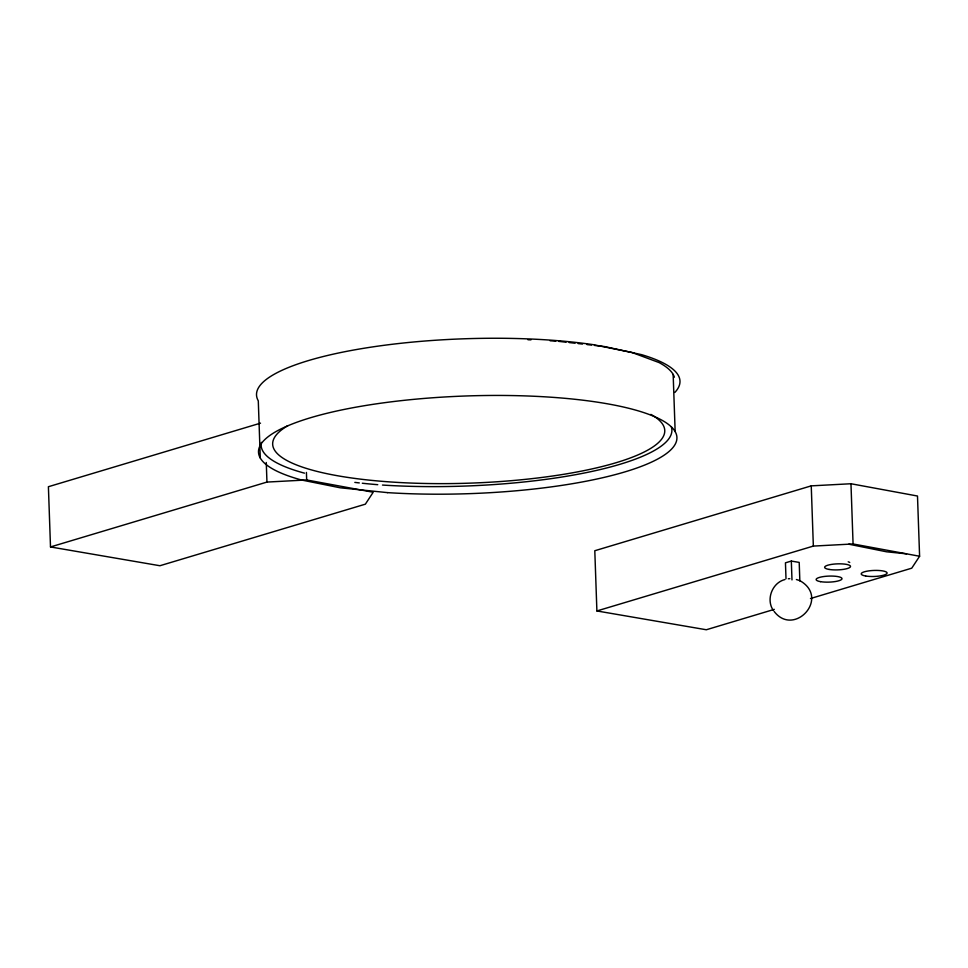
<?xml version="1.0" encoding="UTF-8"?>
<svg xmlns="http://www.w3.org/2000/svg" width="968" height="968" viewBox="0 0 968 968"><rect width="100%" height="100%" fill="white"/><g stroke="black" fill="none" stroke-linecap="round" stroke-linejoin="round"><path stroke-width="1.45" d="M774.303 609.368L706.313 629.757L596.893 610.953L594.8 550.731L811.245 485.863L850.969 483.746L917.495 496.027L919.6 556.249L911.747 568.18L810.47 598.539M784.927 579.554C772.161 582.748 765.797 599.482 773.275 610.36M260.513 423.149L48.4 486.722L50.505 546.944L159.914 565.736L365.359 504.171L373.2 492.24L306.674 479.959L266.95 482.076L50.505 546.944M596.893 610.953L813.35 546.085L853.074 543.968L919.6 556.249M799.858 581.26L799.205 562.408L791.328 561.065L785.447 562.819L786.004 578.767M788.315 578.767L789.815 578.658M906.556 553.841L886.627 551.808L848.779 544.197M558.633 341.353L566.099 342.212M569.087 342.551L575.077 343.229M578.065 343.567L582.542 344.076M587.031 344.584L591.509 345.092M594.497 345.431L604.601 346.58L641.554 354.651A208.023 48.557 -2 0 1 674.817 392.464M796.398 579.542L799.217 580.413M800.415 580.969C830.229 598.539 793.808 637.392 774.11 611.401M850.969 483.746L853.074 543.968M811.245 485.863L813.35 546.085M791.328 561.065L791.981 579.905M673.159 374.434L675.156 431.619M306.42 472.42L306.674 479.959M266.273 462.498L266.95 482.076M260.283 458.009L258.287 400.825A209.33 48.86 -2 0 1 361.258 348.71A209.33 48.86 -2 0 1 593.202 344.656L631.789 352.412L659.063 362.564A209.33 48.86 -2 0 1 674.381 377.205M527.959 339.744A208.023 48.557 -2 0 1 530.972 339.853M550.114 340.784A208.023 48.557 -2 0 1 555.813 341.159M671.344 426.827A209.33 48.86 -2 0 1 382.481 485.053M377.75 484.69A208.023 48.557 -2 0 1 362.31 483.238M359.297 482.911A208.023 48.557 -2 0 1 354.832 482.391M304.509 473.158A208.023 48.557 -2 0 1 261.396 442.376M650.847 414.389A196.177 45.798 -2 0 1 466.999 483.238A196.177 45.798 -2 0 1 287.859 425.642M848.222 561.803A12.935 3.013 -2 0 1 849.722 562.469M387.515 492.627L340.24 487.799L301.653 480.031A209.33 48.86 -2 0 1 404.963 400.244A209.33 48.86 -2 0 1 676.717 440.089A209.33 48.86 -2 0 1 387.515 492.627M829.068 569.426A12.935 3.013 -2 0 0 850.267 567.042A12.935 3.013 -2 0 0 833.436 564.15A12.935 3.013 -2 0 0 829.068 569.426M820.574 581.659A12.935 3.013 -2 0 0 841.761 579.275A12.935 3.013 -2 0 0 824.93 576.384A12.935 3.013 -2 0 0 820.574 581.659M865.646 576.008A12.935 3.013 -2 0 0 886.845 573.625A12.935 3.013 -2 0 0 870.014 570.733A12.935 3.013 -2 0 0 865.646 576.008"/></g></svg>
